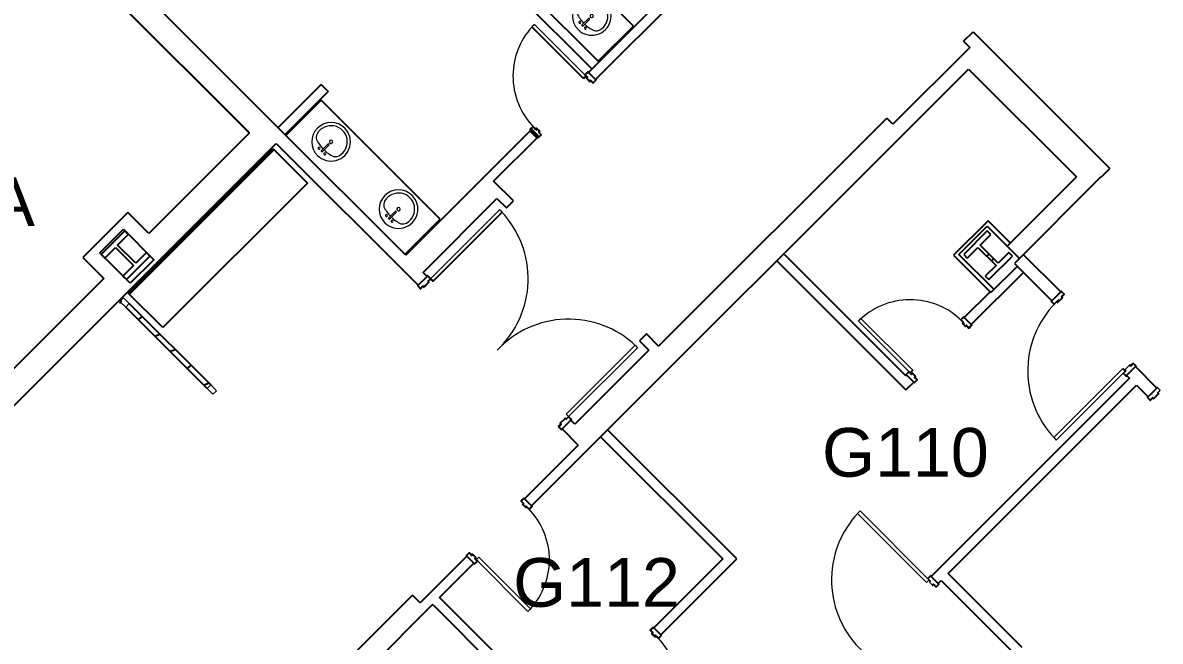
# Model space of a CAD drawing. Header units: inches. Extents: x -115 to 5677, y -261 to 4726.
# Drawn here: x 1433 to 1993, y 1900 to 2205 of the extents above; entities that cross this region are included whole.
import ezdxf

# ---------------------------------------------------------------- set-up
doc = ezdxf.new("R2010")
doc.units = ezdxf.units.IN
doc.header["$LTSCALE"] = 96
doc.header["$MEASUREMENT"] = 0
for name, color, linetype in [('A-ANNO-ROOM', 4, 'CONTINUOUS'), ('A-COLS', 5, 'CONTINUOUS'), ('A-DOOR', 2, 'CONTINUOUS'), ('A-FLOR-CASE', 3, 'CONTINUOUS'), ('A-WALL-FULL', 6, 'CONTINUOUS')]:
    doc.layers.add(name, color=color, linetype=linetype)
for name, color, linetype, lineweight in [('A-FLOR-CASE-1', 3, 'CONTINUOUS', 20), ('I-WALL-2', 2, 'CONTINUOUS', 50), ('P-FIXT', 6, 'CONTINUOUS', 9)]:
    doc.layers.add(name, color=color, linetype=linetype, lineweight=lineweight)
doc.styles.add('ARIAL', font='arial.ttf')

# ---------------------------------------------------------------- blocks, each defined once
blk = doc.blocks.new('Sink Vanity-Round1 - 19_ x 19_-3614494-ABSWR_AR_GL')
at = {"layer": 'P-FIXT'}
for p, q in [((3.43, -9.73), (3.43, -5.36)), ((4.18, -9.73), (4.18, -5.36))]:
    blk.add_line(p, q, dxfattribs=at)
for centre, radius, start, end in [((3.81, -3.35), 9.5, 90, 270), ((3.81, -3.35), 9.5, 270, 90), ((3.81, -3.35), 7.93, 345.3071, 194.6929), ((0.05, -4.11), 4.12, 197.8096, 239.2073), ((3.81, -3.35), 0.813, 0, 180), ((3.81, -3.35), 0.812, 180, 0), ((3.81, -5.36), 0.375, 0, 180), ((7.56, -4.11), 4.12, 300.7927, 342.1904), ((3.81, 9.17), 17.81, 250.7914, 268.7933), ((1.81, -9.73), 0.5, 0, 180), ((1.81, -9.73), 0.5, 180, 0), ((3.81, -9.73), 0.375, 180, 0), ((3.81, 9.17), 17.81, 271.2067, 289.2086), ((5.81, -9.73), 0.5, 0, 180), ((5.81, -9.73), 0.5, 180, 0)]:
    blk.add_arc(centre, radius, start, end, dxfattribs=at)
blk = doc.blocks.new('WOOD SCREEN 3 - WOOD SCREEN 2-6183642-ABSWR_AR_GL')
at = {"layer": 'A-FLOR-CASE'}
h = blk.add_hatch(dxfattribs=at)
h.set_pattern_fill('FP_113', color=256, style=0, pattern_type=2)
h.set_pattern_definition([(216.87, (9.6, 24), (71.9999143, 48.0001286), [12, -108]), (206.565, (24, 16.8), (-23.99974, -23.999696), [26.833, -26.833]), (198.435, (24, 4.8), (-47.999875, -23.999517), [15.179, -60.716])])
h.paths.add_polyline_path([(4762.36, 2191.69), (4764.13, 2193.46), (4724.07, 2233.52), (4722.3, 2231.75), (4742.45, 2211.6)], flags=0)
for p, q in [((4724.07, 2233.52), (4764.13, 2193.46)), ((4762.36, 2191.69), (4722.3, 2231.75))]:
    blk.add_line(p, q, dxfattribs=at)
at = {"layer": 'A-FLOR-CASE-1'}
for p, q in [((4721.24, 2236.35), (4719.47, 2234.58)), ((4719.47, 2234.58), (4722.3, 2231.75)), ((4724.07, 2233.52), (4721.24, 2236.35)), ((4722.3, 2231.75), (4724.07, 2233.52)), ((4764.13, 2193.46), (4762.36, 2191.69)), ((4766.95, 2190.63), (4764.13, 2193.46)), ((4762.36, 2191.69), (4765.19, 2188.86)), ((4765.19, 2188.86), (4766.95, 2190.63))]:
    blk.add_line(p, q, dxfattribs=at)

msp = doc.modelspace()

# ---------------------------------------------------------------- hatches: boundary and pattern name
at = {"layer": 'A-COLS'}
h = msp.add_hatch(dxfattribs=at)
h.set_pattern_fill('FP_156', color=256, angle=-135, style=0, pattern_type=2)
h.set_pattern_definition([(45, (-3238.246, -167.171), (-9.503515, 9.503515), []), (45, (-3238.247, -152.77), (-9.503515, 9.503515), [])])
h.paths.add_polyline_path([(1908.62, 2078.13), (1920.22, 2089.73), (1918.47, 2091.48), (1913.22, 2086.22), (1904.34, 2095.1), (1909.59, 2100.36), (1907.84, 2102.11), (1896.25, 2090.51), (1897.99, 2088.76), (1903.25, 2094.02), (1912.13, 2085.13), (1906.87, 2079.88)], flags=0)

# ---------------------------------------------------------------- linework, layer by layer
for p, q in [((1483.58, 2102.11), (1471.98, 2090.51)), ((1480.07, 2095.1), (1485.33, 2100.36)), ((1485.33, 2100.36), (1483.58, 2102.11)), ((1907.84, 2102.11), (1896.25, 2090.51)), ((1904.34, 2095.1), (1909.59, 2100.36)), ((1909.59, 2100.36), (1907.84, 2102.11)), ((1473.73, 2088.76), (1478.98, 2094.02)), ((1478.98, 2094.02), (1487.86, 2085.13)), ((1488.95, 2086.22), (1480.07, 2095.1)), ((1897.99, 2088.76), (1903.25, 2094.02)), ((1903.25, 2094.02), (1912.13, 2085.13)), ((1913.22, 2086.22), (1904.34, 2095.1)), ((1471.98, 2090.51), (1473.73, 2088.76)), ((1484.36, 2078.13), (1495.95, 2089.73)), ((1494.21, 2091.48), (1488.95, 2086.22)), ((1495.95, 2089.73), (1494.21, 2091.48)), ((1896.25, 2090.51), (1897.99, 2088.76)), ((1908.62, 2078.13), (1920.22, 2089.73)), ((1918.47, 2091.48), (1913.22, 2086.22)), ((1920.22, 2089.73), (1918.47, 2091.48)), ((1487.86, 2085.13), (1482.61, 2079.88)), ((1912.13, 2085.13), (1906.87, 2079.88)), ((1482.61, 2079.88), (1484.36, 2078.13)), ((1906.87, 2079.88), (1908.62, 2078.13))]:
    msp.add_line(p, q, dxfattribs=at)
at = {"layer": 'A-DOOR', "lineweight": 9}
for p, q in [((1685.05, 2203.79), (1683.81, 2202.55)), ((1685.05, 2203.79), (1709.93, 2178.91)), ((1667.95, 2112.53), (1634.01, 2078.59)), ((1669.19, 2111.29), (1667.95, 2112.53)), ((1844.46, 2057.73), (1845.7, 2058.96)), ((1844.46, 2057.73), (1869.34, 2032.84)), ((1871.15, 2033.51), (1845.7, 2058.96)), ((1700.65, 2011.94), (1734.59, 2045.88)), ((1735.83, 2044.64), (1701.89, 2010.7)), ((1734.59, 2045.88), (1735.83, 2044.64)), ((1940.54, 2000.45), (1974.48, 2034.39)), ((1941.78, 1999.21), (1974.7, 2032.14)), ((1975.72, 2033.15), (1974.48, 2034.39)), ((1974.48, 2034.39), (1975.72, 2033.15)), ((1975.87, 2033.31), (1974.7, 2032.14)), ((1974.74, 2032.09), (1975.92, 2033.26)), ((1977.88, 2036.2), (1975.5, 2033.82)), ((1975.5, 2033.73), (1975.87, 2033.35)), ((1975.54, 2033.77), (1977.93, 2036.16)), ((1975.92, 2033.4), (1975.54, 2033.77)), ((1991.54, 2025.02), (1992.86, 2023.7)), ((1992.91, 2023.74), (1991.58, 2025.07)), ((1992.86, 2023.7), (1991.69, 2022.52)), ((1991.74, 2022.48), (1992.91, 2023.65)), ((1700.65, 2011.94), (1701.89, 2010.7)), ((1940.54, 2000.45), (1941.78, 1999.21)), ((1845.26, 1964.3), (1844.02, 1963.06)), ((1845.26, 1964.3), (1878.62, 1930.93)), ((1844.02, 1963.06), (1877.96, 1929.12)), ((1656.46, 1940.26), (1657.7, 1941.49)), ((1657.7, 1941.49), (1683.15, 1916.04)), ((1681.91, 1914.8), (1657.03, 1939.68)), ((1879.2, 1930.36), (1877.96, 1929.12)), ((1877.96, 1929.12), (1879.2, 1930.36)), ((1879.79, 1929.76), (1878.62, 1930.93)), ((1878.67, 1930.98), (1879.84, 1929.81)), ((1879.42, 1929.34), (1879.79, 1929.72)), ((1880.92, 1927.75), (1879.42, 1929.25)), ((1879.84, 1929.67), (1879.46, 1929.3)), ((1879.46, 1929.3), (1880.96, 1927.79)), ((1681.91, 1914.8), (1683.15, 1916.04))]:
    msp.add_line(p, q, dxfattribs=at)
at = {"layer": 'A-DOOR'}
for p, q in [((1709.27, 2177.09), (1683.81, 2202.55)), ((1710.51, 2178.33), (1709.27, 2177.09)), ((1709.27, 2177.09), (1710.51, 2178.33)), ((1709.93, 2178.99), (1711.26, 2180.32)), ((1711.1, 2177.73), (1709.93, 2178.91)), ((1711.3, 2180.28), (1709.98, 2178.95)), ((1709.98, 2178.95), (1711.15, 2177.78)), ((1710.73, 2177.31), (1711.1, 2177.69)), ((1712.23, 2175.72), (1710.73, 2177.23)), ((1711.15, 2177.65), (1710.77, 2177.27)), ((1710.77, 2177.27), (1712.28, 2175.77)), ((1711.57, 2180.01), (1711.3, 2180.28)), ((1711.35, 2180.32), (1711.61, 2180.05)), ((1711.61, 2180.05), (1711.57, 2180.01)), ((1715.02, 2176.56), (1715.06, 2176.61)), ((1715.28, 2176.3), (1715.02, 2176.56)), ((1715.06, 2176.61), (1715.32, 2176.34)), ((1712.28, 2175.77), (1712.65, 2176.14)), ((1712.7, 2176.1), (1712.32, 2175.72)), ((1713.91, 2174.93), (1712.74, 2176.1)), ((1712.78, 2176.14), (1713.95, 2174.97)), ((1713.95, 2174.97), (1715.28, 2176.3)), ((1715.32, 2176.25), (1714, 2174.93)), ((1683.06, 2152.12), (1684.39, 2153.45)), ((1683.33, 2151.77), (1683.06, 2152.04)), ((1684.43, 2153.41), (1683.11, 2152.08)), ((1683.11, 2152.08), (1683.37, 2151.81)), ((1683.37, 2151.81), (1683.33, 2151.77)), ((1685.6, 2152.23), (1684.43, 2153.41)), ((1684.48, 2153.45), (1685.65, 2152.28)), ((1685.69, 2152.28), (1686.07, 2152.65)), ((1686.11, 2152.61), (1685.74, 2152.23)), ((1687.61, 2151.11), (1686.11, 2152.61)), ((1686.16, 2152.65), (1687.66, 2151.15)), ((1687.08, 2148.1), (1688.41, 2149.43)), ((1688.45, 2149.38), (1687.13, 2148.06)), ((1687.24, 2150.73), (1687.61, 2151.11)), ((1688.41, 2149.43), (1687.24, 2150.6)), ((1687.66, 2151.06), (1687.28, 2150.69)), ((1687.28, 2150.64), (1688.45, 2149.47)), ((1686.78, 2148.32), (1686.82, 2148.37)), ((1687.04, 2148.06), (1686.78, 2148.32)), ((1686.82, 2148.37), (1687.08, 2148.1)), ((1635.24, 2077.35), (1669.19, 2111.29)), ((1630.74, 2074.52), (1633.12, 2076.91)), ((1633.17, 2076.86), (1630.78, 2074.48)), ((1632.28, 2079.69), (1632.55, 2079.96)), ((1632.33, 2079.65), (1632.28, 2079.69)), ((1632.59, 2079.91), (1632.33, 2079.65)), ((1633.92, 2078.59), (1632.59, 2079.91)), ((1632.64, 2079.96), (1633.96, 2078.63)), ((1632.75, 2077.41), (1633.92, 2078.59)), ((1633.12, 2076.91), (1632.75, 2077.28)), ((1633.96, 2078.54), (1632.79, 2077.37)), ((1632.79, 2077.33), (1633.17, 2076.95)), ((1634.01, 2078.59), (1635.24, 2077.35)), ((1635.24, 2077.35), (1634.01, 2078.59)), ((1627.69, 2075.09), (1627.95, 2075.36)), ((1629.01, 2073.68), (1627.69, 2075.01)), ((1628, 2075.31), (1627.73, 2075.05)), ((1627.73, 2075.05), (1629.06, 2073.72)), ((1627.95, 2075.36), (1628, 2075.31)), ((1629.06, 2073.72), (1630.23, 2074.89)), ((1630.27, 2074.85), (1629.1, 2073.68)), ((1630.69, 2074.48), (1630.32, 2074.85)), ((1630.36, 2074.89), (1630.74, 2074.52)), ((1944.21, 2072.35), (1943.94, 2072.09)), ((1943.94, 2072.09), (1943.99, 2072.04)), ((1943.99, 2072.04), (1944.25, 2072.31)), ((1944.25, 2072.31), (1945.58, 2070.98)), ((1945.62, 2071.03), (1944.29, 2072.35)), ((1945.58, 2070.98), (1944.41, 2069.81)), ((1944.45, 2069.77), (1945.62, 2070.94)), ((1939.61, 2067.76), (1939.34, 2067.49)), ((1939.34, 2067.4), (1940.67, 2066.08)), ((1939.39, 2067.45), (1939.65, 2067.71)), ((1940.71, 2066.12), (1939.39, 2067.45)), ((1939.65, 2067.71), (1939.61, 2067.76)), ((1941.89, 2067.29), (1940.71, 2066.12)), ((1940.76, 2066.08), (1941.93, 2067.25)), ((1941.97, 2067.25), (1942.35, 2066.87)), ((1942.39, 2066.92), (1942.02, 2067.29)), ((1944.78, 2069.3), (1942.39, 2066.92)), ((1942.44, 2066.87), (1944.82, 2069.26)), ((1944.41, 2069.68), (1944.78, 2069.3)), ((1944.82, 2069.35), (1944.45, 2069.72)), ((1896.12, 2059.71), (1894.8, 2058.39)), ((1894.84, 2058.34), (1896.17, 2059.67)), ((1896.17, 2059.67), (1896.43, 2059.4)), ((1896.48, 2059.45), (1896.21, 2059.71)), ((1896.43, 2059.4), (1896.48, 2059.45)), ((1894.8, 2058.3), (1895.97, 2057.13)), ((1896.01, 2057.17), (1894.84, 2058.34)), ((1895.97, 2057.08), (1895.59, 2056.71)), ((1895.59, 2056.62), (1897.1, 2055.12)), ((1895.64, 2056.66), (1896.01, 2057.04)), ((1897.14, 2055.16), (1895.64, 2056.66)), ((1897.52, 2055.54), (1897.14, 2055.16)), ((1897.18, 2055.12), (1897.56, 2055.49)), ((1897.6, 2055.49), (1898.77, 2054.32)), ((1898.82, 2054.37), (1897.65, 2055.54)), ((1900.14, 2055.69), (1898.82, 2054.37)), ((1898.86, 2054.32), (1900.19, 2055.65)), ((1899.92, 2056), (1899.88, 2055.96)), ((1899.88, 2055.96), (1900.14, 2055.69)), ((1900.19, 2055.74), (1899.92, 2056)), ((1979.56, 2037), (1978.39, 2035.83)), ((1978.43, 2035.78), (1979.61, 2036.95)), ((1979.61, 2036.95), (1980.93, 2035.63)), ((1980.98, 2035.67), (1979.65, 2037)), ((1869.25, 2032.84), (1867.93, 2031.52)), ((1867.93, 2031.43), (1868.19, 2031.16)), ((1867.97, 2031.47), (1869.3, 2032.8)), ((1868.24, 2031.21), (1867.97, 2031.47)), ((1868.19, 2031.16), (1868.24, 2031.21)), ((1869.3, 2032.8), (1870.47, 2031.63)), ((1870.51, 2031.67), (1869.34, 2032.84)), ((1869.92, 2032.27), (1871.15, 2033.51)), ((1871.15, 2033.51), (1869.92, 2032.27)), ((1870.93, 2032.05), (1870.56, 2031.67)), ((1870.6, 2031.63), (1870.98, 2032)), ((1870.98, 2032), (1872.48, 2030.5)), ((1872.52, 2030.55), (1871.02, 2032.05)), ((1974.7, 2032.05), (1976.03, 2030.72)), ((1976.07, 2030.77), (1974.74, 2032.09)), ((1976.34, 2031.03), (1976.07, 2030.77)), ((1976.38, 2030.99), (1976.34, 2031.03)), ((1977.93, 2036.16), (1978.3, 2035.78)), ((1978.35, 2035.83), (1977.97, 2036.2)), ((1980.93, 2035.63), (1980.67, 2035.36)), ((1980.67, 2035.36), (1980.71, 2035.32)), ((1980.71, 2035.32), (1980.98, 2035.58)), ((1871.68, 2027.76), (1871.64, 2027.72)), ((1871.64, 2027.72), (1871.9, 2027.45)), ((1871.95, 2027.5), (1871.68, 2027.76)), ((1873.27, 2028.82), (1871.95, 2027.5)), ((1871.99, 2027.45), (1873.32, 2028.78)), ((1872.48, 2030.5), (1872.1, 2030.13)), ((1872.1, 2029.99), (1873.27, 2028.82)), ((1872.15, 2030.08), (1872.52, 2030.46)), ((1873.32, 2028.87), (1872.15, 2030.04)), ((1976.11, 2030.72), (1976.38, 2030.99)), ((1986.9, 2020.47), (1986.63, 2020.2)), ((1986.63, 2020.12), (1987.96, 2018.79)), ((1986.68, 2020.16), (1986.94, 2020.43)), ((1988, 2018.83), (1986.68, 2020.16)), ((1986.94, 2020.43), (1986.9, 2020.47)), ((1989.17, 2020.01), (1988, 2018.83)), ((1988.05, 2018.79), (1989.22, 2019.96)), ((1989.26, 2019.96), (1989.64, 2019.59)), ((1989.68, 2019.63), (1989.31, 2020.01)), ((1992.07, 2022.02), (1989.68, 2019.63)), ((1989.73, 2019.59), (1992.11, 2021.97)), ((1991.49, 2025.07), (1991.23, 2024.8)), ((1991.23, 2024.8), (1991.27, 2024.76)), ((1991.27, 2024.76), (1991.54, 2025.02)), ((1991.69, 2022.39), (1992.07, 2022.02)), ((1992.11, 2022.06), (1991.74, 2022.44)), ((1697.78, 2007.48), (1700.17, 2009.86)), ((1700.21, 2009.82), (1697.82, 2007.43)), ((1700.59, 2009.44), (1700.21, 2009.82)), ((1700.25, 2009.86), (1700.63, 2009.49)), ((1700.67, 2009.49), (1701.85, 2010.66)), ((1701.89, 2010.61), (1700.72, 2009.44)), ((1703.22, 2009.29), (1701.89, 2010.61)), ((1701.93, 2010.66), (1703.26, 2009.33)), ((1702.95, 2009.02), (1703.22, 2009.29)), ((1702.99, 2008.98), (1702.95, 2009.02)), ((1703.26, 2009.24), (1702.99, 2008.98)), ((1696.98, 2005.8), (1698.16, 2006.97)), ((1698.31, 2004.38), (1696.98, 2005.71)), ((1698.2, 2006.92), (1697.03, 2005.75)), ((1697.03, 2005.75), (1698.35, 2004.43)), ((1698.16, 2007.01), (1697.78, 2007.39)), ((1697.82, 2007.43), (1698.2, 2007.06)), ((1698.35, 2004.43), (1698.62, 2004.69)), ((1698.66, 2004.65), (1698.4, 2004.38)), ((1698.62, 2004.69), (1698.66, 2004.65)), ((1678.51, 1969.2), (1679.84, 1970.53)), ((1679.88, 1970.49), (1678.56, 1969.16)), ((1680.15, 1970.22), (1679.88, 1970.49)), ((1679.93, 1970.53), (1680.19, 1970.27)), ((1680.19, 1970.27), (1680.15, 1970.22)), ((1679.68, 1967.94), (1678.51, 1969.12)), ((1678.56, 1969.16), (1679.73, 1967.99)), ((1679.31, 1967.53), (1679.68, 1967.9)), ((1680.81, 1965.93), (1679.31, 1967.44)), ((1679.73, 1967.86), (1679.35, 1967.48)), ((1679.35, 1967.48), (1680.85, 1965.98)), ((1680.85, 1965.98), (1681.23, 1966.35)), ((1681.27, 1966.31), (1680.9, 1965.93)), ((1682.49, 1965.14), (1681.32, 1966.31)), ((1681.36, 1966.35), (1682.53, 1965.18)), ((1682.53, 1965.18), (1683.86, 1966.51)), ((1683.9, 1966.46), (1682.58, 1965.14)), ((1683.59, 1966.77), (1683.64, 1966.82)), ((1683.86, 1966.51), (1683.59, 1966.77)), ((1683.64, 1966.82), (1683.9, 1966.55)), ((1651.64, 1942.33), (1652.97, 1943.66)), ((1651.91, 1941.98), (1651.64, 1942.25)), ((1653.01, 1943.62), (1651.68, 1942.29)), ((1651.68, 1942.29), (1651.95, 1942.03)), ((1651.95, 1942.03), (1651.91, 1941.98)), ((1654.18, 1942.44), (1653.01, 1943.62)), ((1653.05, 1943.66), (1654.23, 1942.49)), ((1654.27, 1942.49), (1654.65, 1942.86)), ((1654.69, 1942.82), (1654.31, 1942.44)), ((1656.19, 1941.32), (1654.69, 1942.82)), ((1654.73, 1942.86), (1656.24, 1941.36)), ((1655.35, 1938.53), (1655.4, 1938.58)), ((1655.62, 1938.27), (1655.35, 1938.53)), ((1655.4, 1938.58), (1655.66, 1938.31)), ((1655.66, 1938.31), (1656.99, 1939.64)), ((1657.03, 1939.59), (1655.71, 1938.27)), ((1655.82, 1940.94), (1656.19, 1941.32)), ((1656.99, 1939.64), (1655.82, 1940.81)), ((1656.24, 1941.27), (1655.86, 1940.9)), ((1655.86, 1940.85), (1657.03, 1939.68)), ((1878.62, 1931.02), (1879.95, 1932.35)), ((1879.99, 1932.3), (1878.67, 1930.98)), ((1880.26, 1932.04), (1879.99, 1932.3)), ((1880.04, 1932.35), (1880.3, 1932.08)), ((1880.3, 1932.08), (1880.26, 1932.04)), ((1880.96, 1927.79), (1881.34, 1928.17)), ((1881.38, 1928.13), (1881.01, 1927.75)), ((1882.6, 1926.95), (1881.43, 1928.13)), ((1881.47, 1928.17), (1882.64, 1927)), ((1882.64, 1927), (1883.97, 1928.32)), ((1884.01, 1928.28), (1882.69, 1926.95)), ((1883.7, 1928.59), (1883.75, 1928.63)), ((1883.97, 1928.32), (1883.7, 1928.59)), ((1883.75, 1928.63), (1884.01, 1928.37)), ((1742.06, 1905.65), (1743.39, 1906.98)), ((1743.23, 1904.39), (1742.06, 1905.56)), ((1743.43, 1906.93), (1742.11, 1905.61)), ((1742.11, 1905.61), (1743.28, 1904.44)), ((1742.86, 1903.97), (1743.23, 1904.35)), ((1744.36, 1902.38), (1742.86, 1903.89)), ((1743.28, 1904.31), (1742.9, 1903.93)), ((1742.9, 1903.93), (1744.4, 1902.43)), ((1743.7, 1906.67), (1743.43, 1906.93)), ((1743.48, 1906.98), (1743.74, 1906.71)), ((1743.74, 1906.71), (1743.7, 1906.67)), ((1744.4, 1902.43), (1744.78, 1902.8)), ((1744.82, 1902.76), (1744.45, 1902.38)), ((1746.04, 1901.59), (1744.87, 1902.76)), ((1744.91, 1902.8), (1746.08, 1901.63)), ((1746.08, 1901.63), (1747.41, 1902.96)), ((1747.45, 1902.91), (1746.13, 1901.59)), ((1747.14, 1903.22), (1747.19, 1903.27)), ((1747.41, 1902.96), (1747.14, 1903.22)), ((1747.19, 1903.27), (1747.45, 1903))]:
    msp.add_line(p, q, dxfattribs=at)
at = {"layer": 'A-DOOR', "lineweight": 9}
for centre, radius, start, end in [((1710.51, 2178.33), 36, 137.2863, 227.7863), ((1634.01, 2078.59), 48, 312.9106, 43.4106), ((1869.92, 2032.27), 36, 42.2137, 132.7137), ((1975.72, 2033.15), 48, 132.9106, 223.4106), ((1701.89, 2010.7), 48, 46.5894, 137.0894), ((1975.54, 2033.77), 0.0625, 135, 225), ((1975.85, 2033.33), 0.0312, 315, 45), ((1656.46, 1940.26), 36, 317.2863, 47.7863), ((1879.2, 1930.36), 48, 136.5894, 227.0894), ((1879.46, 1929.3), 0.0625, 135, 225), ((1879.77, 1929.74), 0.0312, 315, 45), ((1879.77, 1929.74), 0.0937, 315, 45), ((1720.01, 1876.71), 36, 317.2863, 47.7863)]:
    msp.add_arc(centre, radius, start, end, dxfattribs=at)
at = {"layer": 'A-DOOR'}
for centre, radius, start, end in [((1709.98, 2178.95), 0.0625, 135, 225), ((1710.77, 2177.27), 0.0625, 135, 225), ((1711.08, 2177.71), 0.0312, 315, 45), ((1711.08, 2177.71), 0.0938, 315, 45), ((1711.3, 2180.28), 0.0625, 45, 135), ((1712.28, 2175.77), 0.0625, 225, 315), ((1712.72, 2176.08), 0.0938, 45, 135), ((1712.72, 2176.08), 0.0312, 45, 135), ((1713.95, 2174.97), 0.0625, 225, 315), ((1715.28, 2176.3), 0.0625, 315, 45), ((1683.11, 2152.08), 0.0625, 135, 225), ((1684.43, 2153.41), 0.0625, 45, 135), ((1685.67, 2152.3), 0.0938, 225, 315), ((1685.67, 2152.3), 0.0313, 225, 315), ((1686.11, 2152.61), 0.0625, 45, 135), ((1687.31, 2150.67), 0.0938, 135, 225), ((1687.31, 2150.67), 0.0313, 135, 225), ((1687.61, 2151.11), 0.0625, 315, 45), ((1688.41, 2149.43), 0.0625, 315, 45), ((1687.08, 2148.1), 0.0625, 225, 315), ((1632.59, 2079.91), 0.0625, 45, 135), ((1632.81, 2077.35), 0.0938, 135, 225), ((1632.81, 2077.35), 0.0313, 135, 225), ((1633.12, 2076.91), 0.0625, 315, 45), ((1633.92, 2078.59), 0.0625, 315, 45), ((1627.73, 2075.05), 0.0625, 135, 225), ((1629.06, 2073.72), 0.0625, 225, 315), ((1630.29, 2074.83), 0.0938, 45, 135), ((1630.29, 2074.83), 0.0313, 45, 135), ((1630.74, 2074.52), 0.0625, 225, 315), ((1944.25, 2072.31), 0.0625, 45, 135), ((1945.58, 2070.98), 0.0625, 315, 45), ((1939.39, 2067.45), 0.0625, 135, 225), ((1940.71, 2066.12), 0.0625, 225, 315), ((1941.95, 2067.23), 0.0937, 45, 135), ((1941.95, 2067.23), 0.0313, 45, 135), ((1942.39, 2066.92), 0.0625, 225, 315), ((1944.47, 2069.75), 0.0937, 135, 225), ((1944.47, 2069.75), 0.0313, 135, 225), ((1944.78, 2069.3), 0.0625, 315, 45), ((1896.17, 2059.67), 0.0625, 45, 135), ((1894.84, 2058.34), 0.0625, 135, 225), ((1895.64, 2056.66), 0.0625, 135, 225), ((1895.95, 2057.11), 0.0313, 315, 45), ((1895.95, 2057.11), 0.0937, 315, 45), ((1897.14, 2055.16), 0.0625, 225, 315), ((1897.58, 2055.47), 0.0938, 45, 135), ((1897.58, 2055.47), 0.0313, 45, 135), ((1898.82, 2054.37), 0.0625, 225, 315), ((1900.14, 2055.69), 0.0625, 315, 45), ((1979.61, 2036.95), 0.0625, 45, 135), ((1867.97, 2031.47), 0.0625, 135, 225), ((1869.3, 2032.8), 0.0625, 45, 135), ((1870.53, 2031.7), 0.0938, 225, 315), ((1870.53, 2031.7), 0.0312, 225, 315), ((1870.98, 2032), 0.0625, 45, 135), ((1974.74, 2032.09), 0.0625, 135, 225), ((1975.85, 2033.33), 0.0937, 315, 45), ((1977.93, 2036.16), 0.0625, 45, 135), ((1978.37, 2035.85), 0.0937, 225, 315), ((1978.37, 2035.85), 0.0312, 225, 315), ((1980.93, 2035.63), 0.0625, 315, 45), ((1871.95, 2027.5), 0.0625, 225, 315), ((1872.17, 2030.06), 0.0938, 135, 225), ((1872.17, 2030.06), 0.0312, 135, 225), ((1872.48, 2030.5), 0.0625, 315, 45), ((1873.27, 2028.82), 0.0625, 315, 45), ((1976.07, 2030.77), 0.0625, 225, 315), ((1986.68, 2020.16), 0.0625, 135, 225), ((1989.24, 2019.94), 0.0938, 45, 135), ((1989.24, 2019.94), 0.0312, 45, 135), ((1991.54, 2025.02), 0.0625, 45, 135), ((1991.76, 2022.46), 0.0938, 135, 225), ((1991.76, 2022.46), 0.0313, 135, 225), ((1992.07, 2022.02), 0.0625, 315, 45), ((1988, 2018.83), 0.0625, 225, 315), ((1989.68, 2019.63), 0.0625, 225, 315), ((1700.21, 2009.82), 0.0625, 45, 135), ((1700.65, 2009.51), 0.0938, 225, 315), ((1700.65, 2009.51), 0.0312, 225, 315), ((1701.89, 2010.61), 0.0625, 45, 135), ((1703.22, 2009.29), 0.0625, 315, 45), ((1697.03, 2005.75), 0.0625, 135, 225), ((1697.82, 2007.43), 0.0625, 135, 225), ((1698.13, 2006.99), 0.0312, 315, 45), ((1698.13, 2006.99), 0.0938, 315, 45), ((1698.35, 2004.43), 0.0625, 225, 315), ((1679.88, 1970.49), 0.0625, 45, 135), ((1678.56, 1969.16), 0.0625, 135, 225), ((1679.35, 1967.48), 0.0625, 135, 225), ((1679.66, 1967.92), 0.0313, 315, 45), ((1679.66, 1967.92), 0.0938, 315, 45), ((1680.85, 1965.98), 0.0625, 225, 315), ((1681.3, 1966.29), 0.0938, 45, 135), ((1681.3, 1966.29), 0.0313, 45, 135), ((1682.53, 1965.18), 0.0625, 225, 315), ((1683.86, 1966.51), 0.0625, 315, 45), ((1651.68, 1942.29), 0.0625, 135, 225), ((1653.01, 1943.62), 0.0625, 45, 135), ((1654.25, 1942.51), 0.0938, 225, 315), ((1654.25, 1942.51), 0.0312, 225, 315), ((1654.69, 1942.82), 0.0625, 45, 135), ((1655.66, 1938.31), 0.0625, 225, 315), ((1655.88, 1940.88), 0.0938, 135, 225), ((1655.88, 1940.88), 0.0312, 135, 225), ((1656.19, 1941.32), 0.0625, 315, 45), ((1656.99, 1939.64), 0.0625, 315, 45), ((1878.67, 1930.98), 0.0625, 135, 225), ((1879.99, 1932.3), 0.0625, 45, 135), ((1880.96, 1927.79), 0.0625, 225, 315), ((1881.41, 1928.1), 0.0937, 45, 135), ((1881.41, 1928.1), 0.0312, 45, 135), ((1882.64, 1927), 0.0625, 225, 315), ((1883.97, 1928.32), 0.0625, 315, 45), ((1742.11, 1905.61), 0.0625, 135, 225), ((1742.9, 1903.93), 0.0625, 135, 225), ((1743.21, 1904.37), 0.0313, 315, 45), ((1743.21, 1904.37), 0.0938, 315, 45), ((1743.43, 1906.93), 0.0625, 45, 135), ((1744.4, 1902.43), 0.0625, 225, 315), ((1744.85, 1902.74), 0.0938, 45, 135), ((1744.85, 1902.74), 0.0313, 45, 135), ((1747.41, 1902.96), 0.0625, 315, 45), ((1746.08, 1901.63), 0.0625, 225, 315)]:
    msp.add_arc(centre, radius, start, end, dxfattribs=at)
at = {"layer": 'A-FLOR-CASE'}
for p, q in [((1733.8, 2202.95), (1675.2, 2261.55)), ((1716.47, 2185.62), (1733.8, 2202.95)), ((1717.36, 2186.51), (1733.8, 2202.95)), ((1580.13, 2166.49), (1562.81, 2149.16)), ((1638.74, 2107.89), (1580.13, 2166.49)), ((1485.3, 2071.48), (1556.45, 2142.62)), ((1485.83, 2070.95), (1556.98, 2142.09)), ((1556.45, 2142.62), (1573.42, 2125.65)), ((1573.42, 2125.65), (1502.27, 2054.51)), ((1631.64, 2100.79), (1638.74, 2107.89)), ((1634.52, 2103.67), (1638.74, 2107.89)), ((1621.41, 2090.56), (1631.64, 2100.79)), ((1502.27, 2054.51), (1485.3, 2071.48))]:
    msp.add_line(p, q, dxfattribs=at)
at = {"layer": 'A-WALL-FULL'}
for p, q in [((1403.31, 2291.87), (1544.82, 2150.36)), ((1544.91, 2150.44), (1405.47, 2289.89)), ((1558.13, 2153.84), (1447.2, 2264.78)), ((1716.83, 2185.27), (1657.52, 2244.58)), ((1778.48, 2246.92), (1711.61, 2180.05)), ((1713.38, 2181.82), (1654.07, 2241.13)), ((1715.06, 2176.61), (1781.93, 2243.47)), ((1896.21, 2195.48), (1900.81, 2200.07)), ((1900.81, 2200.07), (1968.07, 2132.81)), ((1896.21, 2195.48), (1899.22, 2192.47)), ((1899.22, 2192.47), (1861.39, 2154.64)), ((1683.64, 1966.82), (1898.6, 2181.78)), ((1711.61, 2180.05), (1715.06, 2176.61)), ((1898.6, 2181.78), (1951.72, 2128.66)), ((1580.22, 2174.18), (1559.01, 2152.96)), ((1583.67, 2170.73), (1562.46, 2149.52)), ((1746.17, 2045.44), (1858.38, 2157.65)), ((1861.39, 2154.64), (1858.38, 2157.65)), ((1544.96, 2150.4), (1495.41, 2100.86)), ((1544.82, 2150.36), (1544.91, 2150.44)), ((1544.91, 2150.44), (1544.96, 2150.4)), ((1621.77, 2090.21), (1558.13, 2153.85)), ((1683.33, 2151.77), (1621.77, 2090.21)), ((1288.45, 1875.51), (1558.13, 2145.19)), ((1558.13, 2145.19), (1627.95, 2075.36)), ((1686.78, 2148.32), (1665.03, 2126.58)), ((1963.83, 2128.57), (1968.07, 2132.81)), ((1674.75, 2116.86), (1665.03, 2126.58)), ((1917.69, 2094.63), (1951.72, 2128.66)), ((1963.74, 2128.66), (1921.23, 2086.14)), ((1630.29, 2081.68), (1666.67, 2118.05)), ((1666.67, 2118.05), (1671.31, 2113.41)), ((1671.31, 2113.41), (1674.75, 2116.86)), ((1485.11, 2111.16), (1462.92, 2088.98)), ((1495.41, 2100.86), (1485.11, 2111.16)), ((1908.23, 2107.09), (1891.26, 2090.12)), ((1893.82, 2090.56), (1907.79, 2104.53)), ((1907.79, 2104.53), (1923.7, 2088.62)), ((1919.19, 2096.13), (1908.23, 2107.09)), ((1471.3, 2091.35), (1482.9, 2102.94)), ((1482.9, 2102.94), (1497.89, 2087.95)), ((1462.92, 2088.98), (1473.23, 2078.68)), ((1486.29, 2076.36), (1471.3, 2091.35)), ((1497.89, 2087.95), (1486.29, 2076.36)), ((1804.29, 2087.47), (1867.84, 2023.92)), ((1867.84, 2030.81), (1807.73, 2090.91)), ((1891.26, 2090.12), (1909.65, 2071.73)), ((1911.15, 2073.24), (1893.82, 2090.56)), ((1925.56, 2090.47), (1943.94, 2072.09)), ((1632.28, 2079.69), (1630.29, 2081.68)), ((1899.92, 2056), (1925.64, 2081.72)), ((1922.64, 2084.73), (1909.65, 2071.73)), ((1921.23, 2086.14), (1939.61, 2067.76)), ((1473.23, 2078.68), (1323.54, 1928.99)), ((1627.95, 2075.36), (1632.28, 2079.69)), ((1909.2, 2072.18), (1896.48, 2059.45)), ((1939.61, 2067.76), (1943.94, 2072.09)), ((1896.48, 2059.45), (1899.92, 2056)), ((1740.16, 2051.45), (1736.71, 2048)), ((1736.71, 2048), (1741.35, 2043.36)), ((1746.17, 2045.44), (1740.16, 2051.45)), ((1741.35, 2043.36), (1704.98, 2006.99)), ((1868.19, 2031.16), (1867.84, 2030.81)), ((1871.64, 2027.72), (1868.19, 2031.16)), ((1980.71, 2035.32), (1976.38, 2030.99)), ((1991.23, 2024.8), (1980.71, 2035.32)), ((1867.84, 2023.92), (1871.64, 2027.72)), ((1977.79, 2029.57), (1880.3, 1932.08)), ((1888.61, 1933.5), (1981.24, 2026.13)), ((1976.38, 2030.99), (1977.79, 2029.57)), ((1981.24, 2026.13), (1986.9, 2020.47)), ((1986.9, 2020.47), (1991.23, 2024.8)), ((1702.99, 2008.98), (1698.66, 2004.65)), ((1704.98, 2006.99), (1702.99, 2008.98)), ((1706.62, 1996.69), (1698.66, 2004.65)), ((1784.58, 1940.66), (1721.03, 2004.21)), ((1717.58, 2000.76), (1777.68, 1940.66)), ((1706.62, 1996.69), (1680.19, 1970.27)), ((1680.19, 1970.27), (1683.64, 1966.82)), ((1651.91, 1941.98), (1628.92, 1919)), ((1655.35, 1938.53), (1651.91, 1941.98)), ((1638.47, 1921.65), (1655.35, 1938.53)), ((1777.68, 1940.66), (1743.74, 1906.71)), ((1747.19, 1903.27), (1784.58, 1940.66)), ((1880.3, 1932.08), (1883.75, 1928.63)), ((1925.03, 1897.08), (1888.61, 1933.5)), ((1883.75, 1928.63), (1885.16, 1930.05)), ((1885.16, 1930.05), (1920.15, 1895.06)), ((1417.5, 1715.35), (1625.04, 1922.89)), ((1628.92, 1919), (1625.04, 1922.89)), ((1680.63, 1879.49), (1638.47, 1921.65)), ((1635.02, 1918.2), (1427.84, 1711.02)), ((1635.38, 1917.85), (1635.02, 1918.2)), ((1635.38, 1917.85), (1698.57, 1854.65)), ((1743.74, 1906.71), (1747.19, 1903.27))]:
    msp.add_line(p, q, dxfattribs=at)
msp.add_lwpolyline([(1580.22, 2174.18), (1583.67, 2170.73)], dxfattribs=at)
at = {"layer": 'I-WALL-2'}
for p, q in [((1686.78, 2148.32), (1683.33, 2151.77)), ((1481.76, 2066.87), (1481.23, 2067.4))]:
    msp.add_line(p, q, dxfattribs=at)

# ---------------------------------------------------------------- block references
at = {"layer": 'A-FLOR-CASE'}
msp.add_blockref('WOOD SCREEN 3 - WOOD SCREEN 2-6183642-ABSWR_AR_GL', (-3238.25, -167.17), dxfattribs=at)
at = {"layer": 'P-FIXT', "rotation": 315.0000000000008}
for p in [(1712.97, 2212.96), (1584.76, 2151.04), (1617.91, 2117.9)]:
    msp.add_blockref('Sink Vanity-Round1 - 19_ x 19_-3614494-ABSWR_AR_GL', p, dxfattribs=at)

# ---------------------------------------------------------------- texts
at = {"layer": 'A-ANNO-ROOM', "style": 'ARIAL'}
for s, p in [('G175A', (1335.01, 2104.55)), ('G110', (1826.54, 1981.13)), ('G112', (1674.62, 1917.11))]:
    msp.add_text(s, height=24, dxfattribs=at).set_placement(p)

doc.saveas('drawing.dxf')
